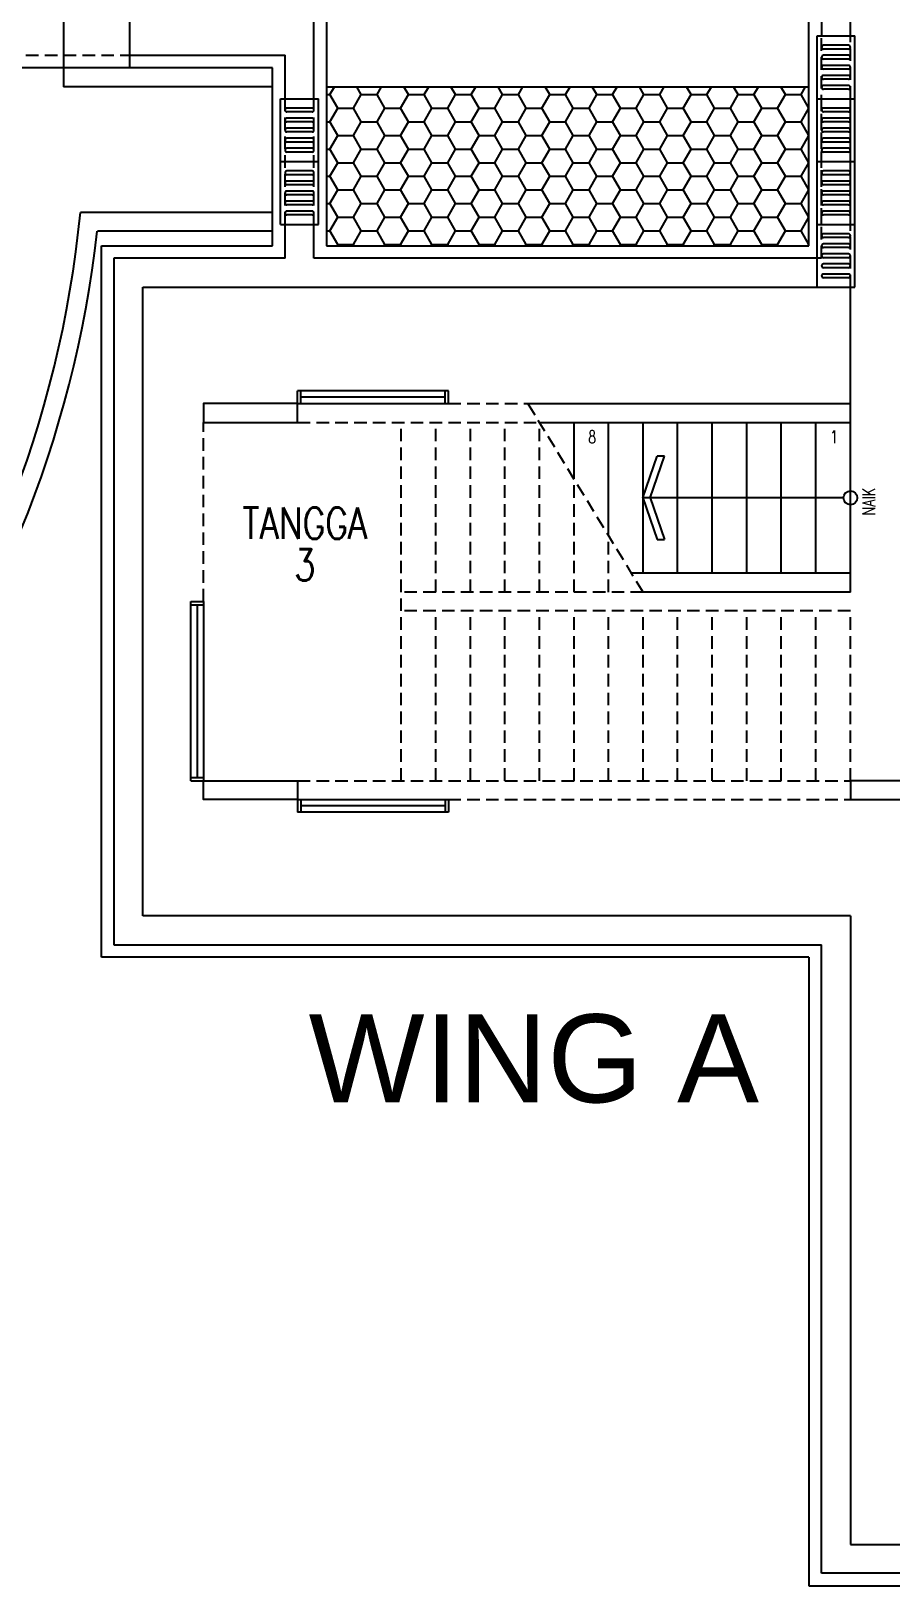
# Model space of a CAD drawing. Header units: millimetres. Extents: x 982 to 80582, y 687 to 58800.
# Drawn here: x 13346 to 20190, y 12653 to 25021 of the extents above; entities that cross this region are included whole.
import ezdxf
from ezdxf.enums import TextEntityAlignment as Align

# ---------------------------------------------------------------- set-up
doc = ezdxf.new("R2010")
doc.units = ezdxf.units.MM
doc.linetypes.add('DASHED2', pattern=[0.375, 0.25, -0.125])
doc.linetypes.add('HIDDEN', pattern=[0.375, 0.25, -0.125])
for name, color, linetype in [('A-COLUMN', 3, 'Continuous'), ('A-DRAIN', 9, 'Continuous'), ('A-DROP', 8, 'Continuous'), ('A-HATCH', 8, 'Continuous'), ('A-HIDDEN', 8, 'HIDDEN'), ('A-JALAN', 11, 'Continuous'), ('A-NOTE', 2, 'Continuous'), ('A-PTILE', 8, 'Continuous'), ('A-ROOMSYM', 3, 'Continuous'), ('A-STAIR', 2, 'Continuous'), ('A-STAIRH', 8, 'HIDDEN'), ('A-SUBTITLE', 2, 'Continuous'), ('A-SYM', 8, 'Continuous'), ('A-WALL', 1, 'Continuous')]:
    doc.layers.add(name, color=color, linetype=linetype)
doc.styles.add('ARIAL-TAJUK1', font='arial.ttf', dxfattribs={"width": 0.75, "height": 150})
doc.styles.add('ROMANS', font='romans.shx', dxfattribs={"width": 0.75, "height": 200})
doc.styles.add('style1', font='romans.shx', dxfattribs={"height": 750})

msp = doc.modelspace()

# ---------------------------------------------------------------- hatches: boundary and pattern name
at = {"layer": 'A-HATCH'}
h = msp.add_hatch(dxfattribs=at)
h.set_pattern_fill('HONEY', color=8, scale=1000)
h.set_pattern_definition([(0, (3598.94, -197620.7), (187.5, 108.253175), [125, -250]), (120, (3598.94, -197620.7), (-187.5, 108.253176), [125, -250]), (60, (3598.94, -197620.7), (4e-07, 216.50635), [-250, 125])])
h.paths.add_polyline_path([(19537.1, 23313.1), (15697.1, 23313.1), (15697.1, 23483.1), (19537.1, 23483.1)])
h.paths.add_polyline_path([(19537.1, 23483.1), (15697.1, 23483.1), (15697.1, 24578.1), (19537.1, 24578.1)])

# ---------------------------------------------------------------- linework, layer by layer
at = {"color": 8}
for p, q in [((13604.9, 26558.1), (13604.9, 24728.1)), ((14129.2, 26558.1), (14129.2, 24728.1)), ((19602.1, 24983.1), (19902.1, 24983.1)), ((15332.1, 24483.1), (15632.1, 24483.1)), ((19602.1, 24483.1), (19902.1, 24483.1)), ((15332.1, 23983.1), (15632.1, 23983.1)), ((19602.1, 23983.1), (19902.1, 23983.1)), ((15332.1, 23483.1), (15632.1, 23483.1)), ((19602.1, 23483.1), (19902.1, 23483.1)), ((19602.1, 22983.1), (19902.1, 22983.1)), ((16667.1, 22158.1), (15467.1, 22158.1)), ((15467.1, 22058.1), (15467.1, 22158.1)), ((15492.1, 22058.1), (15492.1, 22158.1)), ((16642.1, 22058.1), (16642.1, 22158.1)), ((16667.1, 22108.1), (16667.1, 22158.1)), ((15467.1, 22058.1), (16667.1, 22058.1)), ((16642.1, 22108.1), (15492.1, 22108.1)), ((16667.1, 22058.1), (16667.1, 22108.1)), ((14617.1, 19058.1), (14617.1, 20483.1)), ((14617.1, 20483.1), (14667.1, 20483.1)), ((14617.1, 20458.1), (14717.1, 20458.1)), ((14667.1, 20483.1), (14717.1, 20483.1)), ((14667.1, 20458.1), (14667.1, 19083.1)), ((14717.1, 20483.1), (14717.1, 19058.1)), ((14617.1, 19083.1), (14717.1, 19083.1)), ((14617.1, 19058.1), (14717.1, 19058.1)), ((15467.1, 18908.1), (16667.1, 18908.1)), ((15467.1, 18908.1), (15467.1, 18808.1)), ((16667.1, 18808.1), (15467.1, 18808.1)), ((15492.1, 18908.1), (15492.1, 18808.1)), ((16642.1, 18858.1), (15492.1, 18858.1)), ((16642.1, 18908.1), (16642.1, 18808.1)), ((16667.1, 18908.1), (16667.1, 18858.1)), ((16667.1, 18858.1), (16667.1, 18808.1))]:
    msp.add_line(p, q, dxfattribs=at)
at = {"layer": 'A-COLUMN', "color": 8}
for points in [[(15467.1, 22058.1), (14717.1, 22058.1), (14717.1, 21908.1), (15467.1, 21908.1)], [(15467.1, 18908.1), (14717.1, 18908.1), (14717.1, 19058.1), (15467.1, 19058.1)]]:
    msp.add_lwpolyline(points, close=True, dxfattribs=at)
at = {"layer": 'A-DRAIN', "color": 8, "linetype": 'Continuous', "ltscale": 1000}
for p, q in [((15597.1, 24483.1), (15597.1, 27663.1)), ((19637.1, 27663.1), (19637.1, 24983.1)), ((15697.1, 27563.1), (15697.1, 23313.1)), ((19537.1, 23313.1), (19537.1, 27563.1)), ((19867.1, 24983.1), (19867.1, 27333.1)), ((19602.1, 22983.1), (19602.1, 24983.1)), ((19902.1, 22983.1), (19902.1, 24983.1)), ((14129.2, 24828.1), (15367.1, 24828.1)), ((15367.1, 24483.1), (15367.1, 24828.1)), ((15267.1, 24728.1), (6037.1, 24728.1)), ((15267.1, 23313.1), (15267.1, 24728.1)), ((15697.1, 24578.1), (19537.1, 24578.1)), ((15332.1, 23483.1), (15332.1, 24483.1)), ((15632.1, 23483.1), (15632.1, 24483.1)), ((15367.1, 23213.1), (15367.1, 23483.1)), ((15597.1, 23213.1), (15597.1, 23483.1)), ((13904.9, 17653.1), (13904.9, 23313.1)), ((13904.9, 23313.1), (15267.1, 23313.1)), ((15697.1, 23313.1), (19537.1, 23313.1)), ((15367.1, 23213.1), (14004.9, 23213.1)), ((14004.9, 23213.1), (14004.9, 17753.1)), ((19637.1, 23213.1), (15597.1, 23213.1)), ((14234.9, 17983.1), (14234.9, 22983.1)), ((14234.9, 22983.1), (19867.1, 22983.1)), ((19867.1, 17983.1), (14234.9, 17983.1)), ((19867.1, 17983.1), (19867.1, 12983.1)), ((14004.9, 17753.1), (19637.1, 17753.1)), ((19637.1, 12753.1), (19637.1, 17753.1)), ((19537.1, 17653.1), (13904.9, 17653.1)), ((19537.1, 17653.1), (19537.1, 12653.1)), ((19867.1, 12983.1), (45367.1, 12983.1)), ((45597.1, 12753.1), (19637.1, 12753.1)), ((19537.1, 12653.1), (45697.1, 12653.1))]:
    msp.add_line(p, q, dxfattribs=at)
at = {"layer": 'A-DROP', "color": 8}
msp.add_line((19867.1, 21908.1), (19867.1, 22983.1), dxfattribs=at)
at = {"layer": 'A-HIDDEN', "color": 8, "linetype": 'HIDDEN', "ltscale": 1000}
msp.add_lwpolyline([(15467.1, 18908.1), (16292.1, 18908.1)], dxfattribs=at)
at = {"layer": 'A-JALAN', "color": 8}
for p, q in [((13604.9, 24728.1), (13604.9, 24578.1)), ((15267.1, 24578.1), (13604.9, 24578.1)), ((15267.1, 23578.1), (13737.9, 23578.1)), ((15267.1, 23428.1), (13873, 23428.1))]:
    msp.add_line(p, q, dxfattribs=at)
for radius, start, end in [(8770, 290.21209, 354.43808), (8920, 290.88556, 353.56317)]:
    msp.add_arc((5009.2, 24428.1), radius, start, end, dxfattribs=at)
at = {"layer": 'A-NOTE', "color": 8, "linetype": 'Continuous', "ltscale": 500}
for p, q in [((18215.7, 21308.1), (18328.5, 21639.1)), ((18273.4, 21308.1), (18386.1, 21639.1)), ((18386.1, 21639.1), (18328.5, 21639.1)), ((18215.7, 21308.1), (18328.5, 20977.1)), ((19812.1, 21308.1), (18215.7, 21308.1)), ((18273.4, 21308.1), (18386.1, 20977.1)), ((18328.5, 20977.1), (18386.1, 20977.1))]:
    msp.add_line(p, q, dxfattribs=at)
msp.add_circle((19867.1, 21308.1), 55, dxfattribs=at)
at = {"layer": 'A-PTILE', "color": 8}
for p, q in [((19852.1, 24908.1), (19652.1, 24908.1)), ((19852.1, 24878.1), (19652.1, 24878.1)), ((19852.1, 24828.1), (19652.1, 24828.1)), ((19852.1, 24798.1), (19652.1, 24798.1)), ((19852.1, 24748.1), (19652.1, 24748.1)), ((19852.1, 24718.1), (19652.1, 24718.1)), ((19852.1, 24668.1), (19652.1, 24668.1)), ((19852.1, 24638.1), (19652.1, 24638.1)), ((19852.1, 24588.1), (19652.1, 24588.1)), ((19852.1, 24558.1), (19652.1, 24558.1)), ((15582.1, 24408.1), (15382.1, 24408.1)), ((15582.1, 24378.1), (15382.1, 24378.1)), ((19852.1, 24408.1), (19652.1, 24408.1)), ((19852.1, 24378.1), (19652.1, 24378.1)), ((15582.1, 24328.1), (15382.1, 24328.1)), ((15582.1, 24298.1), (15382.1, 24298.1)), ((15582.1, 24248.1), (15382.1, 24248.1)), ((19852.1, 24328.1), (19652.1, 24328.1)), ((19852.1, 24298.1), (19652.1, 24298.1)), ((19852.1, 24248.1), (19652.1, 24248.1)), ((15582.1, 24218.1), (15382.1, 24218.1)), ((15582.1, 24168.1), (15382.1, 24168.1)), ((15582.1, 24138.1), (15382.1, 24138.1)), ((19852.1, 24218.1), (19652.1, 24218.1)), ((19852.1, 24168.1), (19652.1, 24168.1)), ((19852.1, 24138.1), (19652.1, 24138.1)), ((15582.1, 24088.1), (15382.1, 24088.1)), ((15582.1, 24058.1), (15382.1, 24058.1)), ((19852.1, 24088.1), (19652.1, 24088.1)), ((19852.1, 24058.1), (19652.1, 24058.1)), ((15582.1, 23908.1), (15382.1, 23908.1)), ((15582.1, 23878.1), (15382.1, 23878.1)), ((19852.1, 23908.1), (19652.1, 23908.1)), ((19852.1, 23878.1), (19652.1, 23878.1)), ((15582.1, 23828.1), (15382.1, 23828.1)), ((15582.1, 23798.1), (15382.1, 23798.1)), ((15582.1, 23748.1), (15382.1, 23748.1)), ((19852.1, 23828.1), (19652.1, 23828.1)), ((19852.1, 23798.1), (19652.1, 23798.1)), ((19852.1, 23748.1), (19652.1, 23748.1)), ((15582.1, 23718.1), (15382.1, 23718.1)), ((15582.1, 23668.1), (15382.1, 23668.1)), ((15582.1, 23638.1), (15382.1, 23638.1)), ((19852.1, 23718.1), (19652.1, 23718.1)), ((19852.1, 23668.1), (19652.1, 23668.1)), ((19852.1, 23638.1), (19652.1, 23638.1)), ((15582.1, 23588.1), (15382.1, 23588.1)), ((15582.1, 23558.1), (15382.1, 23558.1)), ((19852.1, 23588.1), (19652.1, 23588.1)), ((19852.1, 23558.1), (19652.1, 23558.1)), ((19852.1, 23408.1), (19652.1, 23408.1)), ((19852.1, 23378.1), (19652.1, 23378.1)), ((19852.1, 23328.1), (19652.1, 23328.1)), ((19852.1, 23298.1), (19652.1, 23298.1)), ((19852.1, 23248.1), (19652.1, 23248.1)), ((19852.1, 23218.1), (19652.1, 23218.1)), ((19852.1, 23168.1), (19652.1, 23168.1)), ((19852.1, 23138.1), (19652.1, 23138.1)), ((19852.1, 23088.1), (19652.1, 23088.1)), ((19852.1, 23058.1), (19652.1, 23058.1))]:
    msp.add_line(p, q, dxfattribs=at)
for centre, start, end in [((19652.1, 24893.1), 90, 270), ((19852.1, 24893.1), 270, 90), ((19652.1, 24813.1), 90, 270), ((19652.1, 24733.1), 90, 270), ((19852.1, 24813.1), 270, 90), ((19852.1, 24733.1), 270, 90), ((19652.1, 24653.1), 90, 270), ((19852.1, 24653.1), 270, 90), ((19652.1, 24573.1), 90, 270), ((19852.1, 24573.1), 270, 90), ((15382.1, 24393.1), 90, 270), ((15582.1, 24393.1), 270, 90), ((19652.1, 24393.1), 90, 270), ((19852.1, 24393.1), 270, 90), ((15382.1, 24313.1), 90, 270), ((15382.1, 24233.1), 90, 270), ((15582.1, 24313.1), 270, 90), ((15582.1, 24233.1), 270, 90), ((19652.1, 24313.1), 90, 270), ((19652.1, 24233.1), 90, 270), ((19852.1, 24313.1), 270, 90), ((19852.1, 24233.1), 270, 90), ((15382.1, 24153.1), 90, 270), ((15582.1, 24153.1), 270, 90), ((19652.1, 24153.1), 90, 270), ((19852.1, 24153.1), 270, 90), ((15382.1, 24073.1), 90, 270), ((15582.1, 24073.1), 270, 90), ((19652.1, 24073.1), 90, 270), ((19852.1, 24073.1), 270, 90), ((15382.1, 23893.1), 90, 270), ((15582.1, 23893.1), 270, 90), ((19652.1, 23893.1), 90, 270), ((19852.1, 23893.1), 270, 90), ((15382.1, 23813.1), 90, 270), ((15382.1, 23733.1), 90, 270), ((15582.1, 23813.1), 270, 90), ((15582.1, 23733.1), 270, 90), ((19652.1, 23813.1), 90, 270), ((19652.1, 23733.1), 90, 270), ((19852.1, 23813.1), 270, 90), ((19852.1, 23733.1), 270, 90), ((15382.1, 23653.1), 90, 270), ((15582.1, 23653.1), 270, 90), ((19652.1, 23653.1), 90, 270), ((19852.1, 23653.1), 270, 90), ((15382.1, 23573.1), 90, 270), ((15582.1, 23573.1), 270, 90), ((19652.1, 23573.1), 90, 270), ((19852.1, 23573.1), 270, 90), ((19652.1, 23393.1), 90, 270), ((19852.1, 23393.1), 270, 90), ((19652.1, 23313.1), 90, 270), ((19852.1, 23313.1), 270, 90), ((19652.1, 23233.1), 90, 270), ((19652.1, 23153.1), 90, 270), ((19852.1, 23233.1), 270, 90), ((19852.1, 23153.1), 270, 90), ((19652.1, 23073.1), 90, 270), ((19852.1, 23073.1), 270, 90)]:
    msp.add_arc(centre, 15, start, end, dxfattribs=at)
at = {"layer": 'A-STAIR', "color": 8}
for p, q in [((17300.4, 22058.1), (19867.1, 22058.1)), ((17392.1, 21908.1), (19867.1, 21908.1)), ((17667.1, 21458.1), (17667.1, 21908.1)), ((17942.1, 21008.1), (17942.1, 21908.1)), ((18217.1, 20708.1), (18217.1, 21908.1)), ((18492.1, 20708.1), (18492.1, 21908.1)), ((18767.1, 20708.1), (18767.1, 21908.1)), ((19042.1, 20708.1), (19042.1, 21908.1)), ((19317.1, 20708.1), (19317.1, 21908.1)), ((19592.1, 20708.1), (19592.1, 21908.1)), ((19867.1, 20558.1), (19867.1, 21908.1)), ((19867.1, 20708.1), (18125.4, 20708.1)), ((19867.1, 20558.1), (18217.1, 20558.1))]:
    msp.add_line(p, q, dxfattribs=at)
at = {"layer": 'A-STAIRH', "color": 8, "linetype": 'DASHED2', "ltscale": 400}
for p, q in [((19637.1, 23213.1), (19637.1, 24983.1)), ((19867.1, 22983.1), (19867.1, 24983.1)), ((7604.9, 24828.1), (14129.2, 24828.1)), ((15367.1, 23483.1), (15367.1, 24483.1)), ((15597.1, 23483.1), (15597.1, 24483.1)), ((19637.1, 23483.1), (19637.1, 24483.1)), ((19867.1, 23483.1), (19867.1, 24483.1)), ((15467.1, 22058.1), (17300.4, 22058.1)), ((18217.1, 20558.1), (17300.4, 22058.1)), ((14717.1, 20483.1), (14717.1, 21908.1)), ((15467.1, 21908.1), (17392.1, 21908.1)), ((16292.1, 19058.1), (16292.1, 21908.1)), ((16567.1, 20558.1), (16567.1, 21908.1)), ((16842.1, 20558.1), (16842.1, 21908.1)), ((17117.1, 20558.1), (17117.1, 21908.1)), ((17392.1, 20558.1), (17392.1, 21908.1)), ((17667.1, 20558.1), (17667.1, 21458.1)), ((17942.1, 20558.1), (17942.1, 21008.1)), ((18217.1, 20558.1), (16292.1, 20558.1)), ((19867.1, 20408.1), (16292.1, 20408.1)), ((16567.1, 19058.1), (16567.1, 20408.1)), ((16842.1, 19058.1), (16842.1, 20408.1)), ((17117.1, 19058.1), (17117.1, 20408.1)), ((17392.1, 19058.1), (17392.1, 20408.1)), ((17667.1, 19058.1), (17667.1, 20408.1)), ((17942.1, 19058.1), (17942.1, 20408.1)), ((18217.1, 19058.1), (18217.1, 20408.1)), ((18492.1, 19058.1), (18492.1, 20408.1)), ((18767.1, 19058.1), (18767.1, 20408.1)), ((19042.1, 19058.1), (19042.1, 20408.1)), ((19317.1, 19058.1), (19317.1, 20408.1)), ((19592.1, 19058.1), (19592.1, 20408.1)), ((19867.1, 19058.1), (19867.1, 20408.1)), ((15467.1, 19058.1), (19867.1, 19058.1)), ((15467.1, 18908.1), (19867.1, 18908.1))]:
    msp.add_line(p, q, dxfattribs=at)
at = {"layer": 'A-WALL', "color": 8}
for p, q in [((21217.1, 19058.1), (19867.1, 19058.1)), ((19867.1, 19058.1), (19867.1, 18908.1)), ((19867.1, 19058.1), (19867.1, 18908.1)), ((19867.1, 18908.1), (21217.1, 18908.1))]:
    msp.add_line(p, q, dxfattribs=at)

# ---------------------------------------------------------------- texts
at = {"layer": 'A-NOTE', "color": 8, "linetype": 'Continuous', "ltscale": 500, "style": 'ROMANS', "width": 0.75}
msp.add_text('NAIK', height=100, rotation=90, dxfattribs=at).set_placement((20063.1, 21168))
at = {"layer": 'A-ROOMSYM', "color": 8, "style": 'style1', "width": 0.8}
for s, p in [('TANGGA', (15524.5, 20980.9)), ('3', (15524.5, 20649.6))]:
    msp.add_text(s, height=250, dxfattribs=at).set_placement(p, align=Align.CENTER)
at = {"layer": 'A-SUBTITLE', "style": 'ARIAL-TAJUK1'}
msp.add_text('WING A', height=700, dxfattribs=at).set_placement((15554.7, 16499.2))
at = {"layer": 'A-SYM', "color": 8, "linetype": 'HIDDEN', "ltscale": 500, "style": 'ROMANS', "width": 0.75}
for s, p in [('8', (17779.4, 21742.8)), ('1', (19704.4, 21742.8))]:
    msp.add_text(s, height=100, dxfattribs=at).set_placement(p)

doc.saveas('drawing.dxf')
